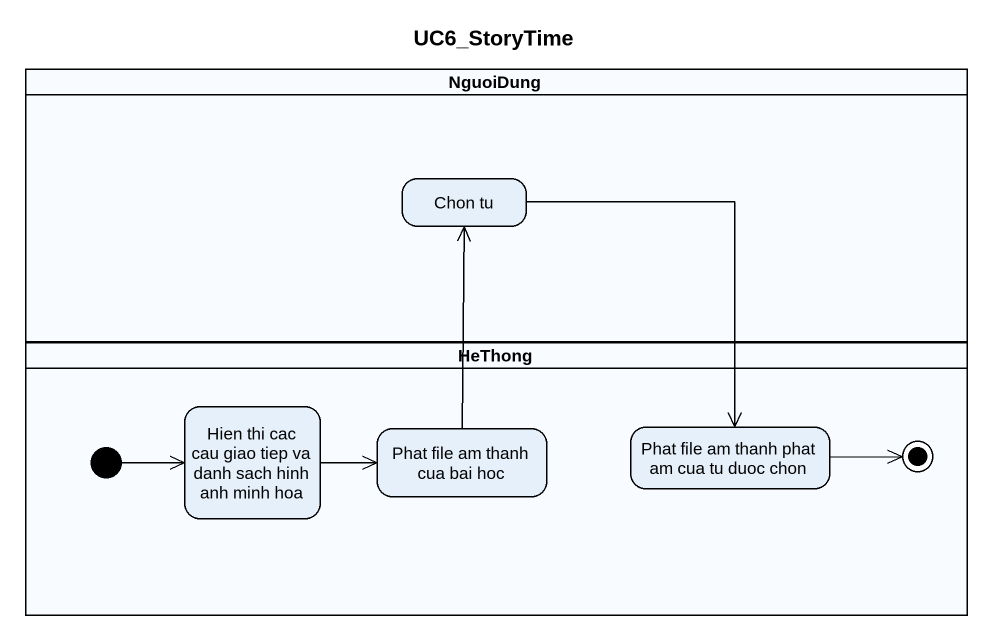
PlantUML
@startuml
title UC6_StoryTime
hide empty description
state NguoiDung <<partition>> {
  state "Chon tu" as Chon_tu
}
state HeThong <<partition>> {
  state "Hien thi cac cau giao tiep va danh sach hinh anh minh hoa" as Hien_thi_cac_cau_giao_tiep
  state "Phat file am thanh cua bai hoc" as Phat_file_am_thanh_cua_bai
  state "Phat file am thanh phat am cua tu duoc chon" as Phat_file_am_thanh_phat_am
  [*] -right-> Hien_thi_cac_cau_giao_tiep
  Phat_file_am_thanh_phat_am -right-> [*]
}
Chon_tu --> Phat_file_am_thanh_phat_am
Hien_thi_cac_cau_giao_tiep -right-> Phat_file_am_thanh_cua_bai
Phat_file_am_thanh_cua_bai -up-> Chon_tu
@enduml
